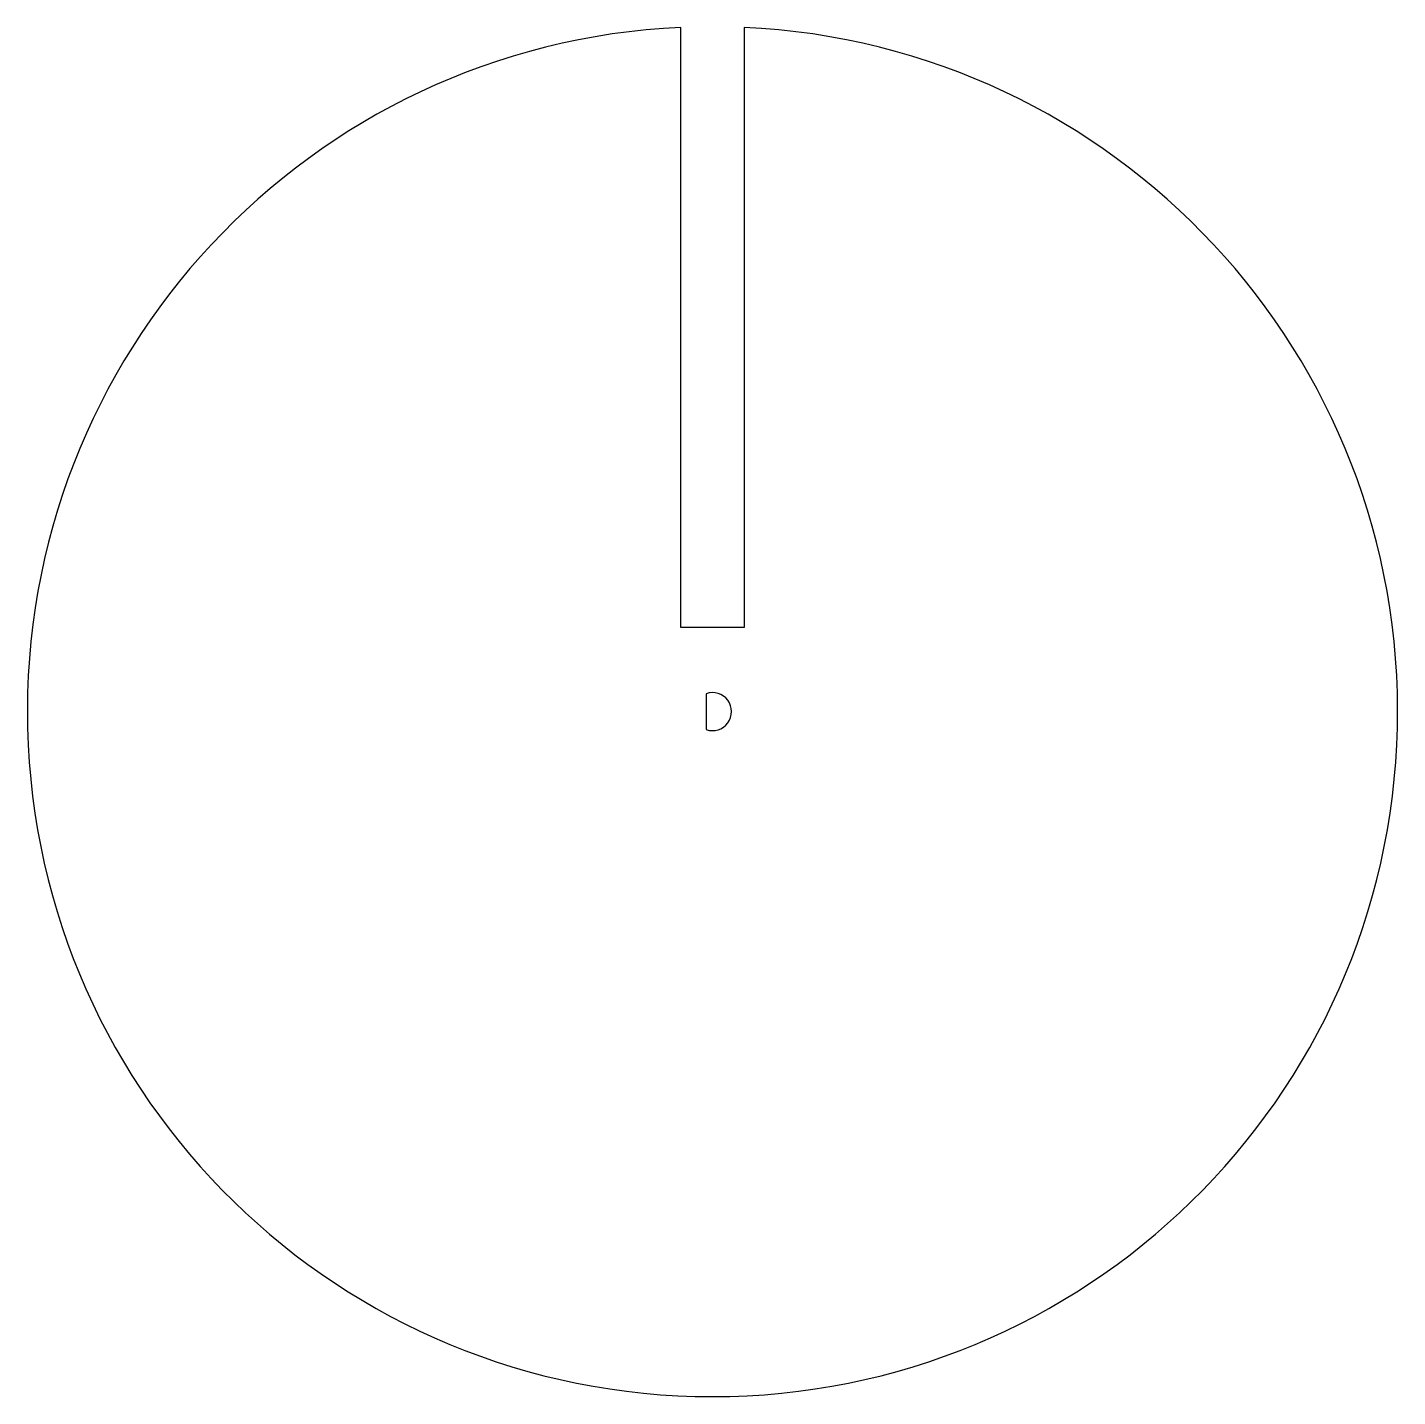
# Model space of a CAD drawing. Header units: millimetres. Extents: x -108 to 108, y -108 to 108.
import ezdxf

# ---------------------------------------------------------------- set-up
doc = ezdxf.new("R2010")
doc.units = ezdxf.units.MM

msp = doc.modelspace()

# ---------------------------------------------------------------- linework, layer by layer
at = {"color": 7, "linetype": 'Continuous', "lineweight": 25}
for p, q in [((-5, 13.25), (-5, 107.89)), ((5, 107.89), (5, 13.25)), ((5, 13.25), (-5, 13.25)), ((-1, 2.83), (-1, -2.83))]:
    msp.add_line(p, q, dxfattribs=at)
for radius, start, end in [(108.01, 92.6534, 87.3466), (3, 250.5288, 109.4712)]:
    msp.add_arc((0, 0), radius, start, end, dxfattribs=at)

doc.saveas('drawing.dxf')
